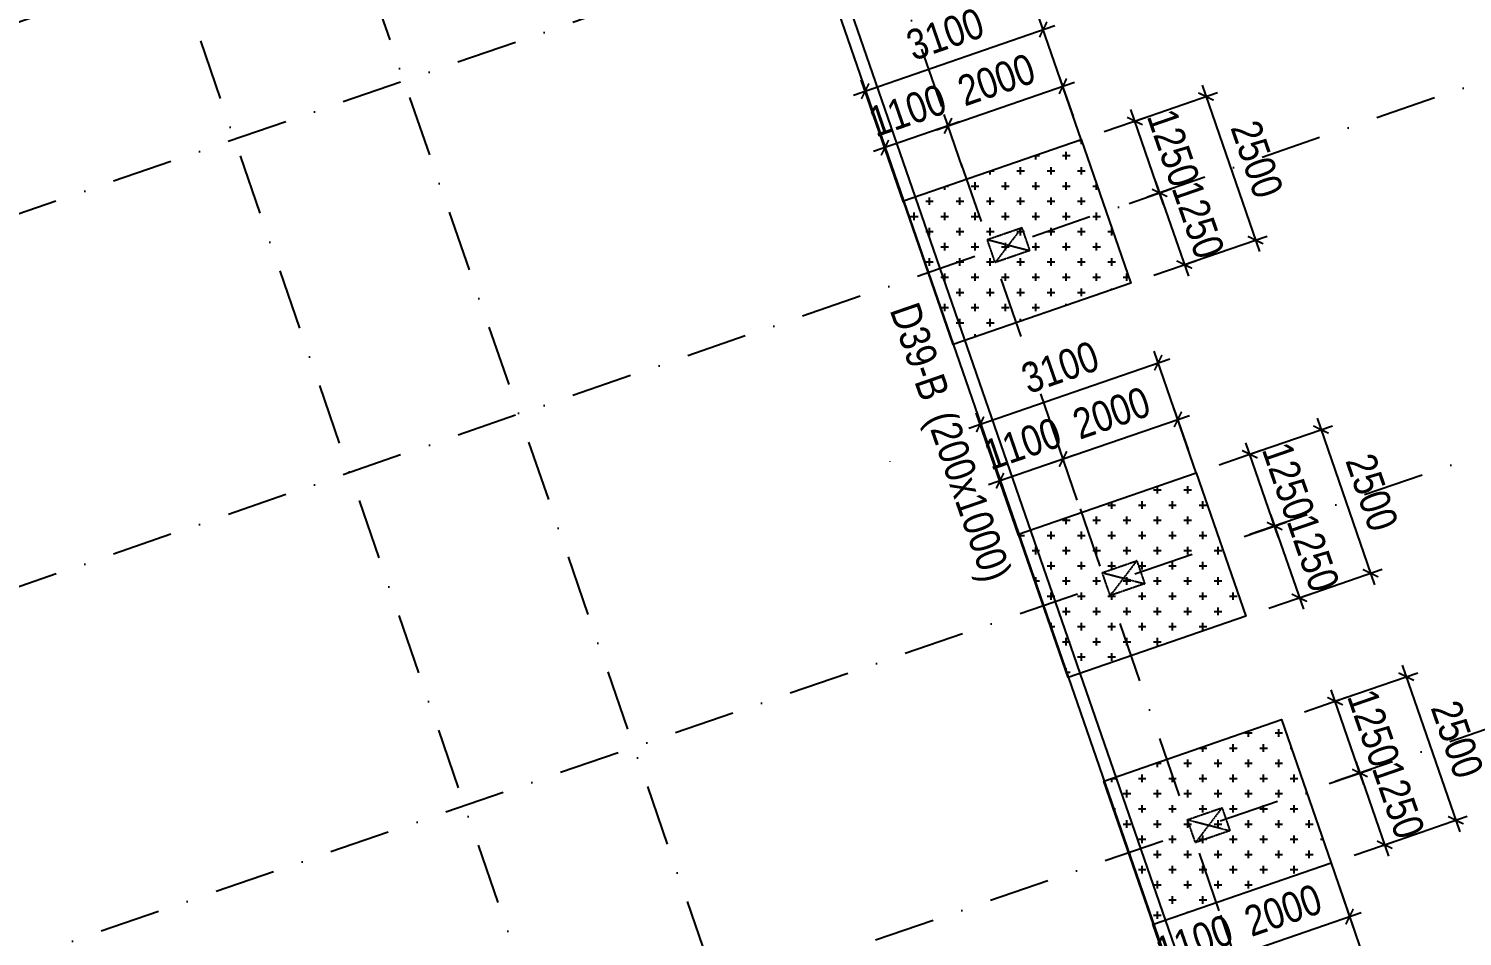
# Model space of a CAD drawing. Header units: millimetres. Extents: x -159515 to 1327256, y -225156 to 138737.
# Drawn here: x 1028860 to 1052458, y -25434 to -10497 of the extents above; entities that cross this region are included whole.
import ezdxf
from ezdxf.enums import TextEntityAlignment as Align

# ---------------------------------------------------------------- set-up
doc = ezdxf.new("R2010")
doc.units = ezdxf.units.MM
doc.header["$MEASUREMENT"] = 0
for name, pattern in [('DASHDOT', [1, 0.5, -0.25, 0, -0.25]), ('DASHED', [4.5, 3, -1.5]), ('ST_MBDV Cot vach 220805$0$HIDDEN', [0.375, 0.25, -0.125])]:
    doc.linetypes.add(name, pattern=pattern)
for name, color, linetype in [('ccu11-Khuat', 9, 'DASHED'), ('ccu12-Text', 31, 'Continuous'), ('KC2-DIM', 251, 'Continuous'), ('KC2-HATCH', 252, 'Continuous'), ('KT-Luoi truc South Tower', 8, 'DASHDOT'), ('ST_MBDV Cot vach 220805$0$AUDIT_I_220805193045-5', 6, 'Continuous')]:
    doc.layers.add(name, color=color, linetype=linetype)
doc.layers.add('ccu12-Tencaukien', color=9, linetype='Continuous', lineweight=15)
doc.layers.add('KT-Kich thuoc', color=159, linetype='Continuous', lineweight=18)
doc.styles.add('Arial Narrow', font='ARIALN.TTF')
doc.dimstyles.new('ccu12-200', dxfattribs={"dimscale": 200, "dimtxt": 2.5, "dimasz": 1, "dimexe": 1, "dimexo": 2, "dimgap": 1, "dimtad": 1, "dimdec": 0, "dimrnd": 5, "dimdsep": 46, "dimtxsty": 'Arial Narrow', "dimblk": 'ARCHTICK', "dimcen": -1, "dimdle": 1, "dimclrd": 256, "dimclre": 256, "dimclrt": 3, "dimadec": 0, "dimazin": 2, "dimtfac": 0.1, "dimtdec": 0, "dimtmove": 0, "dimatfit": 1, "dimldrblk": 'ARCHTICK', "dimfxl": 1, "dimtvp": 0.833333, "dimtolj": 1, "dimtzin": 12, "dimarcsym": 0})
pattern_1 = [(0, (-876875.3, 22163.94), (250, 250), [125, -375]), (90, (-876812.8, 22101.44), (-250, 250), [125, -375])]

# ---------------------------------------------------------------- blocks, each defined once
blk = doc.blocks.new('Asix South Tower')
at = {"layer": 'KT-Luoi truc South Tower', "ltscale": 2000}
for p, q in [((-72397.8, 60940.8), (-54232.5, 8325.6)), ((-80172.4, 58256.6), (-62007.1, 5641.4)), ((-82960.9, 57293.9), (-64795.6, 4678.7)), ((-37736.8, 39354.3), (-105450.5, 15976.2)), ((-37735.1, 33218.9), (-103274.2, 10591.7)), ((-47391.3, 23749.2), (-101381.4, 5109.2)), ((-45988, 19684.6), (-99978.1, 1044.6))]:
    blk.add_line(p, q, dxfattribs=at)
blk = doc.blocks.new('*U192')
at = {"layer": 'ccu12-Tencaukien', "color": 8, "ltscale": 10000}
blk.add_line((361, -155), (354, -155), dxfattribs=at)
at = {"layer": 'ccu12-Text', "color": 2, "style": 'Arial Narrow', "width": 0.8}
blk.add_attdef('SH', text='', height=300, dxfattribs=at).set_placement((276, 6), align=Align.BOTTOM_RIGHT)
at = {"layer": 'ccu12-Text', "color": 31, "style": 'Arial Narrow', "width": 0.8}
for tag, p in [('(', (508, -75)), (')', (963, -75)), ('KT', (633, -75))]:
    blk.add_attdef(tag, text='', height=250, dxfattribs=at).set_placement(p, align=Align.BOTTOM_LEFT)
blk = doc.blocks.new('*U456')
at = {"color": 6, "linetype": 'ST_MBDV Cot vach 220805$0$HIDDEN', "ltscale": 10}
for p, q in [((-75, 125), (-475, -475)), ((-75, -475), (-475, 125))]:
    blk.add_line(p, q, dxfattribs=at)
blk.add_lwpolyline([(-475, -475), (-75, -475), (-75, 125), (-475, 125)], close=True, dxfattribs=at)
blk = doc.blocks.new('*U488')
at = {"color": 6, "linetype": 'ST_MBDV Cot vach 220805$0$HIDDEN', "ltscale": 10}
for p, q in [((-75, 125), (-475, -475)), ((-75, -475), (-475, 125))]:
    blk.add_line(p, q, dxfattribs=at)
blk.add_lwpolyline([(-475, -475), (-75, -475), (-75, 125), (-475, 125)], close=True, dxfattribs=at)
blk = doc.blocks.new('*U489')
at = {"color": 6, "linetype": 'ST_MBDV Cot vach 220805$0$HIDDEN', "ltscale": 10}
for p, q in [((-75, 125), (-475, -475)), ((-75, -475), (-475, 125))]:
    blk.add_line(p, q, dxfattribs=at)
blk.add_lwpolyline([(-475, -475), (-75, -475), (-75, 125), (-475, 125)], close=True, dxfattribs=at)
blk = doc.blocks.new('MBCV-T39')
at = {"layer": 'ST_MBDV Cot vach 220805$0$AUDIT_I_220805193045-5', "linetype": 'ByBlock', "xscale": -0.9999999999999996, "rotation": 289.0471379532163}
for name, p in [('*U456', (-46522, -1177, 0)), ('*U488', (-44629, -6659, 0)), ('*U489', (-43226, -10724, 0))]:
    blk.add_blockref(name, p, dxfattribs=at)
blk = doc.blocks.new('mbkc-t39')
at = {"layer": 'KC2-HATCH'}
h = blk.add_hatch(dxfattribs=at)
h.set_pattern_fill('CROSS', color=256, scale=1000)
h.set_pattern_definition(pattern_1)
edge = h.paths.add_edge_path()
edge.add_line((-17709, 6469), (-18525, 8833))
edge.add_line((-18525, 8833), (-15599, 9843))
edge.add_line((-15599, 9843), (-14783, 7480))
edge.add_line((-14783, 7480), (-17708, 6470))
h = blk.add_hatch(dxfattribs=at)
h.set_pattern_fill('CROSS', color=256, scale=1000)
h.set_pattern_definition(pattern_1)
edge = h.paths.add_edge_path()
edge.add_line((-15816, 987), (-16632, 3350))
edge.add_line((-16632, 3350), (-13706, 4360))
edge.add_line((-13706, 4360), (-12890, 1997))
edge.add_line((-12890, 1997), (-15815, 987))
h = blk.add_hatch(dxfattribs=at)
h.set_pattern_fill('CROSS', color=256, scale=1000)
h.set_pattern_definition(pattern_1)
edge = h.paths.add_edge_path()
edge.add_line((-14413, -3078), (-15228, -714))
edge.add_line((-15228, -714), (-12303, 296))
edge.add_line((-12303, 296), (-11487, -2067))
edge.add_line((-11487, -2067), (-14411, -3077))
at = {"elevation": 0}
for points in [[(-26286, 27544), (-26287, 27544), (-28875, 34908, 0.338337), (-32749, 36444), (-62185, 26289, 0.459457), (-64225, 21139), (-55456, 6813, 0.279689), (-50490, 5781), (-27772, 13619, 0.204279), (-27706, 13740), (-27482, 14770, -0.275412), (-26755, 15571), (-22342, 17089, -0.414195), (-21181, 16524), (-12852, -7567, 0.319754), (-8032, -11000), (37106, -11000, 0.36531), (42072, -6689, 0.102434), (42063, -5068), (39621, 6403, 0.132611), (38155, 9202, 0.066499), (37024, 10116, 0.137615), (34943, 10700), (9300, 10700)], [(-26221, 27355), (-26409, 27290), (-29057, 34822, 0.336124), (-32689, 36253), (-62119, 26100, 0.458894), (-64051, 21238), (-55300, 6941, 0.278184), (-50556, 5970), (-27901, 13786), (-27678, 14811, -0.274307), (-26816, 15761), (-22407, 17278, -0.414153), (-20992, 16589), (-12663, -7501, 0.319754), (-8032, -10800), (37104, -10800, 0.365478), (41875, -6654, 0.102721), (41867, -5109), (39426, 6361, 0.13252), (38009, 9065, 0.066443), (36920, 9945, 0.137615), (34943, 10500), (9300, 10500)], [(-53502, 5908, 0.161195), (-50556, 5970), (-27901, 13786), (-27678, 14811, -0.274307), (-26816, 15761), (-22407, 17278, -0.414153), (-20992, 16589), (-12663, -7501, 0.319754), (-8032, -10800), (37104, -10800, 0.151467), (39864, -9900)]]:
    blk.add_lwpolyline(points, format="xyb", dxfattribs=at)
for points in [[(-17709, 6469), (-18525, 8833), (-15599, 9843), (-14783, 7480), (-17708, 6470)], [(-15816, 987), (-16632, 3350), (-13706, 4360), (-12890, 1997), (-15815, 987)], [(-14413, -3078), (-15228, -714), (-12303, 296), (-11487, -2067), (-14411, -3077)]]:
    blk.add_lwpolyline(points, dxfattribs=at)
at = {"layer": 'ccu11-Khuat'}
blk.add_blockref('MBCV-T39', (29800, 9600, 0), dxfattribs=at)
blk = doc.blocks.new('_ArchTick')
at = {"color": 0, "const_width": 0.15}
blk.add_lwpolyline([(-0.5, -0.5), (0.5, 0.5)], dxfattribs=at)
blk = doc.blocks.new('*D678')
at = {"layer": 'Defpoints', "color": 0, "transparency": 16777216}
for p in [(1042954, -12455), (1044356, -13151), (1043317, -13508)]:
    blk.add_point(p, dxfattribs=at)
at = {"layer": 'KC2-DIM', "lineweight": -2, "transparency": 16777216}
for p, q in [((1044183, -12032), (1042765, -12520)), ((1044226, -12773), (1043928, -11908)), ((1043187, -13130), (1042889, -12266))]:
    blk.add_line(p, q, dxfattribs=at)
at = {"layer": 'KC2-DIM', "lineweight": -2, "transparency": 16777216, "xscale": 200, "yscale": 200, "zscale": 200}
for p, rotation in [((1043994, -12097), 18.98735110734361), ((1042954, -12455), 198.9873511073436)]:
    blk.add_blockref('_ArchTick', p, dxfattribs=dict(at, rotation=rotation))
at = {"layer": 'KC2-DIM', "color": 3, "transparency": 16777216, "insert": (1043326, -11845), "char_height": 500, "attachment_point": 5, "rotation": 18.9874, "style": 'Arial Narrow'}
blk.add_mtext('\\A1;1100', dxfattribs=at)
blk = doc.blocks.new('*D679')
at = {"layer": 'Defpoints', "color": 0, "transparency": 16777216}
for p in [(1045883, -11443), (1046186, -12321, 0), (1044295, -12974, 0)]:
    blk.add_point(p, dxfattribs=at)
at = {"layer": 'KC2-DIM', "lineweight": -2, "transparency": 16777216}
for p, q in [((1046056, -11943), (1045818, -11254)), ((1043803, -12161), (1046072, -11378)), ((1044165, -12596), (1043927, -11907))]:
    blk.add_line(p, q, dxfattribs=at)
at = {"layer": 'KC2-DIM', "lineweight": -2, "transparency": 16777216, "xscale": 200, "yscale": 200, "zscale": 200}
for p, rotation in [((1045883, -11443), 19.047137953219), ((1043992, -12096), 199.047137953219)]:
    blk.add_blockref('_ArchTick', p, dxfattribs=dict(at, rotation=rotation))
at = {"layer": 'KC2-DIM', "color": 3, "transparency": 16777216, "insert": (1044789, -11339), "char_height": 500, "attachment_point": 5, "rotation": 19.0471, "style": 'Arial Narrow'}
blk.add_mtext('\\A1;2000', dxfattribs=at)
blk = doc.blocks.new('*D680')
at = {"layer": 'Defpoints', "color": 0, "transparency": 16777216}
for p in [(1045559, -10511), (1046322, -12715, 0), (1043391, -13729)]:
    blk.add_point(p, dxfattribs=at)
at = {"layer": 'KC2-DIM', "lineweight": -2, "transparency": 16777216}
for p, q in [((1046191, -12337), (1045494, -10322)), ((1042439, -11591), (1045748, -10446)), ((1043260, -13351), (1042563, -11336))]:
    blk.add_line(p, q, dxfattribs=at)
at = {"layer": 'KC2-DIM', "lineweight": -2, "transparency": 16777216, "xscale": 200, "yscale": 200, "zscale": 200}
for p, rotation in [((1045559, -10511), 19.08885766395436), ((1042628, -11525), 199.0888576639544)]:
    blk.add_blockref('_ArchTick', p, dxfattribs=dict(at, rotation=rotation))
at = {"layer": 'KC2-DIM', "color": 3, "transparency": 16777216, "insert": (1043945, -10588), "char_height": 500, "attachment_point": 5, "rotation": 19.0889, "style": 'Arial Narrow'}
blk.add_mtext('\\A1;3100', dxfattribs=at)
blk = doc.blocks.new('*D681')
at = {"layer": 'Defpoints', "color": 0, "transparency": 16777216}
for p in [(1047067, -12017), (1046186, -12321, 0), (1046594, -13503, 0)]:
    blk.add_point(p, dxfattribs=at)
at = {"layer": 'KC2-DIM', "lineweight": -2, "transparency": 16777216}
for p, q in [((1046564, -12191), (1047256, -11952)), ((1047540, -13388), (1047001, -11828)), ((1046972, -13372), (1047664, -13134))]:
    blk.add_line(p, q, dxfattribs=at)
at = {"layer": 'KC2-DIM', "lineweight": -2, "transparency": 16777216, "xscale": 200, "yscale": 200, "zscale": 200}
for p, rotation in [((1047067, -12017), 109.0471379532193), ((1047475, -13199), 289.0471379532193)]:
    blk.add_blockref('_ArchTick', p, dxfattribs=dict(at, rotation=rotation))
at = {"layer": 'KC2-DIM', "color": 3, "transparency": 16777216, "insert": (1047701, -12459), "char_height": 500, "attachment_point": 5, "rotation": 289.0471, "style": 'Arial Narrow'}
blk.add_mtext('\\A1;1250', dxfattribs=at)
blk = doc.blocks.new('*D682')
at = {"layer": 'Defpoints', "color": 0, "transparency": 16777216}
for p in [(1046594, -13503, 0), (1047882, -14380), (1047002, -14684, 0)]:
    blk.add_point(p, dxfattribs=at)
at = {"layer": 'KC2-DIM', "lineweight": -2, "transparency": 16777216}
for p, q in [((1046972, -13373), (1047664, -13134)), ((1047409, -13010), (1047948, -14569)), ((1047380, -14554), (1048072, -14315))]:
    blk.add_line(p, q, dxfattribs=at)
at = {"layer": 'KC2-DIM', "lineweight": -2, "transparency": 16777216, "xscale": 200, "yscale": 200, "zscale": 200}
for p, rotation in [((1047475, -13199), 109.0471379532176), ((1047882, -14380), 289.0471379532175)]:
    blk.add_blockref('_ArchTick', p, dxfattribs=dict(at, rotation=rotation))
at = {"layer": 'KC2-DIM', "color": 3, "transparency": 16777216, "insert": (1048109, -13641), "char_height": 500, "attachment_point": 5, "rotation": 289.0471, "style": 'Arial Narrow'}
blk.add_mtext('\\A1;1250', dxfattribs=at)
blk = doc.blocks.new('*D683')
at = {"layer": 'Defpoints', "color": 0, "transparency": 16777216}
for p in [(1046657, -12159), (1049054, -13976), (1047473, -14522)]:
    blk.add_point(p, dxfattribs=at)
at = {"layer": 'KC2-DIM', "lineweight": -2, "transparency": 16777216}
for p, q in [((1047035, -12028), (1048427, -11547)), ((1048173, -11424), (1049119, -14165)), ((1047851, -14391), (1049243, -13911))]:
    blk.add_line(p, q, dxfattribs=at)
at = {"layer": 'KC2-DIM', "lineweight": -2, "transparency": 16777216, "xscale": 200, "yscale": 200, "zscale": 200}
for p, rotation in [((1048238, -11613), 109.0471379532164), ((1049054, -13976), 289.0471379532164)]:
    blk.add_blockref('_ArchTick', p, dxfattribs=dict(at, rotation=rotation))
at = {"layer": 'KC2-DIM', "color": 3, "transparency": 16777216, "insert": (1049077, -12646), "char_height": 500, "attachment_point": 5, "rotation": 289.0471, "style": 'Arial Narrow'}
blk.add_mtext('\\A1;2500', dxfattribs=at)
blk = doc.blocks.new('*D684')
at = {"layer": 'Defpoints', "color": 0, "transparency": 16777216}
for p in [(1044847, -17937), (1046249, -18633), (1045210, -18991)]:
    blk.add_point(p, dxfattribs=at)
at = {"layer": 'KC2-DIM', "lineweight": -2, "transparency": 16777216}
for p, q in [((1046119, -18255), (1045821, -17390)), ((1046075, -17514), (1044658, -18002)), ((1045079, -18613), (1044782, -17748))]:
    blk.add_line(p, q, dxfattribs=at)
at = {"layer": 'KC2-DIM', "lineweight": -2, "transparency": 16777216, "xscale": 200, "yscale": 200, "zscale": 200}
for p, rotation in [((1045886, -17579), 18.98735110734361), ((1044847, -17937), 198.9873511073436)]:
    blk.add_blockref('_ArchTick', p, dxfattribs=dict(at, rotation=rotation))
at = {"layer": 'KC2-DIM', "color": 3, "transparency": 16777216, "insert": (1045219, -17328), "char_height": 500, "attachment_point": 5, "rotation": 18.9874, "style": 'Arial Narrow'}
blk.add_mtext('\\A1;1100', dxfattribs=at)
blk = doc.blocks.new('*D685')
at = {"layer": 'Defpoints', "color": 0, "transparency": 16777216}
for p in [(1047776, -16926), (1048079, -17804, 0), (1046188, -18457, 0)]:
    blk.add_point(p, dxfattribs=at)
at = {"layer": 'KC2-DIM', "lineweight": -2, "transparency": 16777216}
for p, q in [((1047948, -17426), (1047710, -16737)), ((1045696, -17644), (1047965, -16860)), ((1046057, -18078), (1045820, -17389))]:
    blk.add_line(p, q, dxfattribs=at)
at = {"layer": 'KC2-DIM', "lineweight": -2, "transparency": 16777216, "xscale": 200, "yscale": 200, "zscale": 200}
for p, rotation in [((1047776, -16926), 19.04713795321906), ((1045885, -17578), 199.047137953219)]:
    blk.add_blockref('_ArchTick', p, dxfattribs=dict(at, rotation=rotation))
at = {"layer": 'KC2-DIM', "color": 3, "transparency": 16777216, "insert": (1046682, -16822), "char_height": 500, "attachment_point": 5, "rotation": 19.0471, "style": 'Arial Narrow'}
blk.add_mtext('\\A1;2000', dxfattribs=at)
blk = doc.blocks.new('*D686')
at = {"layer": 'Defpoints', "color": 0, "transparency": 16777216}
for p in [(1047452, -15993), (1048215, -18198, 0), (1045284, -19212)]:
    blk.add_point(p, dxfattribs=at)
at = {"layer": 'KC2-DIM', "lineweight": -2, "transparency": 16777216}
for p, q in [((1048084, -17820), (1047387, -15804)), ((1044332, -17073), (1047641, -15928)), ((1045153, -18834), (1044456, -16819))]:
    blk.add_line(p, q, dxfattribs=at)
at = {"layer": 'KC2-DIM', "lineweight": -2, "transparency": 16777216, "xscale": 200, "yscale": 200, "zscale": 200}
for p, rotation in [((1047452, -15993), 19.08885766395436), ((1044521, -17008), 199.0888576639544)]:
    blk.add_blockref('_ArchTick', p, dxfattribs=dict(at, rotation=rotation))
at = {"layer": 'KC2-DIM', "color": 3, "transparency": 16777216, "insert": (1045838, -16070), "char_height": 500, "attachment_point": 5, "rotation": 19.0889, "style": 'Arial Narrow'}
blk.add_mtext('\\A1;3100', dxfattribs=at)
blk = doc.blocks.new('*D687')
at = {"layer": 'Defpoints', "color": 0, "transparency": 16777216}
for p in [(1048959, -17500), (1048079, -17804, 0), (1048487, -18985, 0)]:
    blk.add_point(p, dxfattribs=at)
at = {"layer": 'KC2-DIM', "lineweight": -2, "transparency": 16777216}
for p, q in [((1048457, -17673), (1049148, -17434)), ((1049433, -18870), (1048894, -17311)), ((1048865, -18855), (1049556, -18616))]:
    blk.add_line(p, q, dxfattribs=at)
at = {"layer": 'KC2-DIM', "lineweight": -2, "transparency": 16777216, "xscale": 200, "yscale": 200, "zscale": 200}
for p, rotation in [((1048959, -17500), 109.0471379532193), ((1049367, -18681), 289.0471379532193)]:
    blk.add_blockref('_ArchTick', p, dxfattribs=dict(at, rotation=rotation))
at = {"layer": 'KC2-DIM', "color": 3, "transparency": 16777216, "insert": (1049594, -17942), "char_height": 500, "attachment_point": 5, "rotation": 289.0471, "style": 'Arial Narrow'}
blk.add_mtext('\\A1;1250', dxfattribs=at)
blk = doc.blocks.new('*D688')
at = {"layer": 'Defpoints', "color": 0, "transparency": 16777216}
for p in [(1048487, -18986, 0), (1049775, -19863), (1048895, -20167, 0)]:
    blk.add_point(p, dxfattribs=at)
at = {"layer": 'KC2-DIM', "lineweight": -2, "transparency": 16777216}
for p, q in [((1048865, -18855), (1049557, -18617)), ((1049302, -18493), (1049841, -20052)), ((1049273, -20036), (1049964, -19798))]:
    blk.add_line(p, q, dxfattribs=at)
at = {"layer": 'KC2-DIM', "lineweight": -2, "transparency": 16777216, "xscale": 200, "yscale": 200, "zscale": 200}
for p, rotation in [((1049368, -18682), 109.0471379532176), ((1049775, -19863), 289.0471379532177)]:
    blk.add_blockref('_ArchTick', p, dxfattribs=dict(at, rotation=rotation))
at = {"layer": 'KC2-DIM', "color": 3, "transparency": 16777216, "insert": (1050002, -19124), "char_height": 500, "attachment_point": 5, "rotation": 289.0471, "style": 'Arial Narrow'}
blk.add_mtext('\\A1;1250', dxfattribs=at)
blk = doc.blocks.new('*D689')
at = {"layer": 'Defpoints', "color": 0, "transparency": 16777216}
for p in [(1048550, -17641), (1050947, -19458), (1049366, -20004)]:
    blk.add_point(p, dxfattribs=at)
at = {"layer": 'KC2-DIM', "lineweight": -2, "transparency": 16777216}
for p, q in [((1050066, -16906), (1051012, -19647)), ((1048928, -17511), (1050320, -17030)), ((1049744, -19874), (1051136, -19393))]:
    blk.add_line(p, q, dxfattribs=at)
at = {"layer": 'KC2-DIM', "lineweight": -2, "transparency": 16777216, "xscale": 200, "yscale": 200, "zscale": 200}
for p, rotation in [((1050131, -17095), 109.0471379532164), ((1050947, -19458), 289.0471379532164)]:
    blk.add_blockref('_ArchTick', p, dxfattribs=dict(at, rotation=rotation))
at = {"layer": 'KC2-DIM', "color": 3, "transparency": 16777216, "insert": (1050969, -18128), "char_height": 500, "attachment_point": 5, "rotation": 289.0471, "style": 'Arial Narrow'}
blk.add_mtext('\\A1;2500', dxfattribs=at)
blk = doc.blocks.new('*D690')
at = {"layer": 'Defpoints', "color": 0, "transparency": 16777216}
for p in [(1050363, -21564), (1049482, -21868, 0), (1049890, -23050, 0)]:
    blk.add_point(p, dxfattribs=at)
at = {"layer": 'KC2-DIM', "lineweight": -2, "transparency": 16777216}
for p, q in [((1050836, -22935), (1050297, -21375)), ((1049860, -21738), (1050552, -21499)), ((1050268, -22919), (1050960, -22681))]:
    blk.add_line(p, q, dxfattribs=at)
at = {"layer": 'KC2-DIM', "lineweight": -2, "transparency": 16777216, "xscale": 200, "yscale": 200, "zscale": 200}
for p, rotation in [((1050363, -21564), 109.0471379532143), ((1050771, -22746), 289.0471379532143)]:
    blk.add_blockref('_ArchTick', p, dxfattribs=dict(at, rotation=rotation))
at = {"layer": 'KC2-DIM', "color": 3, "transparency": 16777216, "insert": (1050997, -22007), "char_height": 500, "attachment_point": 5, "rotation": 289.0471, "style": 'Arial Narrow'}
blk.add_mtext('\\A1;1250', dxfattribs=at)
blk = doc.blocks.new('*D691')
at = {"layer": 'Defpoints', "color": 0, "transparency": 16777216}
for p in [(1049890, -23050, 0), (1051179, -23927), (1050298, -24231, 0)]:
    blk.add_point(p, dxfattribs=at)
at = {"layer": 'KC2-DIM', "lineweight": -2, "transparency": 16777216}
for p, q in [((1050706, -22557), (1051244, -24116)), ((1050268, -22920), (1050960, -22681)), ((1050676, -24101), (1051368, -23862))]:
    blk.add_line(p, q, dxfattribs=at)
at = {"layer": 'KC2-DIM', "lineweight": -2, "transparency": 16777216, "xscale": 200, "yscale": 200, "zscale": 200}
for p, rotation in [((1050771, -22746), 109.0471379532075), ((1051179, -23927), 289.0471379532075)]:
    blk.add_blockref('_ArchTick', p, dxfattribs=dict(at, rotation=rotation))
at = {"layer": 'KC2-DIM', "color": 3, "transparency": 16777216, "insert": (1051405, -23188), "char_height": 500, "attachment_point": 5, "rotation": 289.0471, "style": 'Arial Narrow'}
blk.add_mtext('\\A1;1250', dxfattribs=at)
blk = doc.blocks.new('*D692')
at = {"layer": 'Defpoints', "color": 0, "transparency": 16777216}
for p in [(1049953, -21706), (1052350, -23523), (1050769, -24069)]:
    blk.add_point(p, dxfattribs=at)
at = {"layer": 'KC2-DIM', "lineweight": -2, "transparency": 16777216}
for p, q in [((1051469, -20971), (1052415, -23712)), ((1050331, -21575), (1051723, -21095)), ((1051147, -23938), (1052539, -23458))]:
    blk.add_line(p, q, dxfattribs=at)
at = {"layer": 'KC2-DIM', "lineweight": -2, "transparency": 16777216, "xscale": 200, "yscale": 200, "zscale": 200}
for p, rotation in [((1051534, -21160), 109.0471379532189), ((1052350, -23523), 289.0471379532189)]:
    blk.add_blockref('_ArchTick', p, dxfattribs=dict(at, rotation=rotation))
at = {"layer": 'KC2-DIM', "color": 3, "transparency": 16777216, "insert": (1052373, -22193), "char_height": 500, "attachment_point": 5, "rotation": 289.0471, "style": 'Arial Narrow'}
blk.add_mtext('\\A1;2500', dxfattribs=at)
blk = doc.blocks.new('*D693')
at = {"layer": 'Defpoints', "color": 0, "transparency": 16777216}
for p in [(1048346, -24708), (1047307, -25067), (1047672, -26121)]:
    blk.add_point(p, dxfattribs=at)
at = {"layer": 'KC2-DIM', "lineweight": -2, "transparency": 16777216}
for p, q in [((1048477, -25086), (1048776, -25950)), ((1047438, -25445), (1047738, -26310)), ((1048900, -25695), (1047483, -26186))]:
    blk.add_line(p, q, dxfattribs=at)
at = {"layer": 'KC2-DIM', "lineweight": -2, "transparency": 16777216, "xscale": 200, "yscale": 200, "zscale": 200}
for p, rotation in [((1048711, -25761), 19.10692479909545), ((1047672, -26121), 199.1069247990954)]:
    blk.add_blockref('_ArchTick', p, dxfattribs=dict(at, rotation=rotation))
at = {"layer": 'KC2-DIM', "color": 3, "transparency": 16777216, "insert": (1048043, -25510), "char_height": 500, "attachment_point": 5, "rotation": 19.1069, "style": 'Arial Narrow'}
blk.add_mtext('\\A1;1100', dxfattribs=at)
blk = doc.blocks.new('*D694')
at = {"layer": 'Defpoints', "color": 0, "transparency": 16777216}
for p in [(1050298, -24232, 0), (1048407, -24884, 0), (1050601, -25110)]:
    blk.add_point(p, dxfattribs=at)
at = {"layer": 'KC2-DIM', "lineweight": -2, "transparency": 16777216}
for p, q in [((1050429, -24610), (1050666, -25299)), ((1048521, -25828), (1050790, -25044)), ((1048538, -25262), (1048776, -25952))]:
    blk.add_line(p, q, dxfattribs=at)
at = {"layer": 'KC2-DIM', "lineweight": -2, "transparency": 16777216, "xscale": 200, "yscale": 200, "zscale": 200}
for p, rotation in [((1050601, -25110), 19.04713795321944), ((1048710, -25762), 199.0471379532194)]:
    blk.add_blockref('_ArchTick', p, dxfattribs=dict(at, rotation=rotation))
at = {"layer": 'KC2-DIM', "color": 3, "transparency": 16777216, "insert": (1049507, -25006), "char_height": 500, "attachment_point": 5, "rotation": 19.0471, "style": 'Arial Narrow'}
blk.add_mtext('\\A1;2000', dxfattribs=at)
blk = doc.blocks.new('*D695')
at = {"layer": 'Defpoints', "color": 0, "transparency": 16777216}
for p in [(1050162, -23838, 0), (1047230, -24848), (1050922, -26043)]:
    blk.add_point(p, dxfattribs=at)
at = {"layer": 'KC2-DIM', "lineweight": -2, "transparency": 16777216}
for p, q in [((1050292, -24216), (1050987, -26232)), ((1047360, -25226), (1048054, -27242)), ((1047800, -27118), (1051111, -25978))]:
    blk.add_line(p, q, dxfattribs=at)
at = {"layer": 'KC2-DIM', "lineweight": -2, "transparency": 16777216, "xscale": 200, "yscale": 200, "zscale": 200}
for p, rotation in [((1050922, -26043), 19.00541824248588), ((1047989, -27053), 199.0054182424859)]:
    blk.add_blockref('_ArchTick', p, dxfattribs=dict(at, rotation=rotation))
at = {"layer": 'KC2-DIM', "color": 3, "transparency": 16777216, "insert": (1049307, -26117), "char_height": 500, "attachment_point": 5, "rotation": 19.0054, "style": 'Arial Narrow'}
blk.add_mtext('\\A1;3100', dxfattribs=at)

msp = doc.modelspace()

# ---------------------------------------------------------------- block references
msp.add_blockref('mbkc-t39', (1061785, -22163.9, 0))
at = {"layer": 'ccu12-Tencaukien', "extrusion": (-7.82743e-07, -7.3493e-07, 1)}
ref = msp.add_blockref('*U192', (1043334.9, -16977.8, -0.8), dxfattribs=dict(at, xscale=1.815893337873055, yscale=1.815893337873055, zscale=1.815893337873055, rotation=268.6094466265519))
ref.add_attrib('KT', '(200x1000)', dxfattribs={"color": 31, "extrusion": (-7.82743e-07, -7.3493e-07, 1), "height": 500, "rotation": 289.07251, "style": 'Arial Narrow'}).set_placement((1043491.2, -16951.1, -0.8), align=Align.BOTTOM_LEFT)
ref.add_attrib('SH', 'D39-B', dxfattribs={"color": 2, "extrusion": (-7.82743e-07, -7.3493e-07, 1), "height": 500, "rotation": 289.07251, "style": 'Arial Narrow'}).set_placement((1043416.2, -16707.3, -0.8), align=Align.BOTTOM_RIGHT)
at = {"layer": 'KT-Kich thuoc'}
msp.add_blockref('Asix South Tower', (1104857.6, -39634.4), dxfattribs=at)

# ---------------------------------------------------------------- dimensions: what is measured, and where the dimension line sits
at = {"layer": 'KC2-DIM'}
for p1, p2, distance, picture, middle in [((1043391.1, -13729.3, 0), (1046322, -12715.1, 0), 2332.3, '*D680', (1043944.9, -10587.9, 0)), ((1044295.2, -12974.1, 0), (1046186.1, -12321.3, 0), 929, '*D679', (1044788.9, -11339.2, 0)), ((1046657, -12158.7, 0), (1047472.9, -14521.8, 0), 1672.8, '*D683', (1049076.6, -12645.7, 0)), ((1045284, -19211.8, 0), (1048214.8, -18197.5, 0), 2332.3, '*D686', (1045837.8, -16070.3, 0)), ((1046188, -18456.6, 0), (1048078.9, -17803.7, 0), 929, '*D685', (1046681.7, -16821.6, 0)), ((1048549.8, -17641.1, 0), (1049365.7, -20004.3, 0), 1672.8, '*D689', (1050969.4, -18128.2, 0)), ((1049953.1, -21705.7, 0), (1050769, -24068.8, 0), 1672.8, '*D692', (1052372.6, -22192.8, 0)), ((1047229.8, -24847.7, 0), (1050162.1, -23837.7, 0), -2332.3, '*D695', (1049307.2, -26117.4, 0)), ((1048407.2, -24884.4, 0), (1050298, -24231.5, 0), -929, '*D694', (1049507.2, -25005.7, 0))]:
    dim = msp.add_aligned_dim(p1=p1, p2=p2, distance=distance, dimstyle='ccu12-200', dxfattribs=at)
    dim.commit()
    dim.dimension.update_dxf_attribs({"geometry": picture, "text_midpoint": middle})
for base, p1, p2, angle, picture, middle in [((1042954.2, -12454.6, 0), (1044356.2, -13150.8, 0), (1043316.8, -13508.5, 0), 198.98735, '*D678', (1043473.9, -12275.8, 0)), ((1047066.6, -12017.3, 0), (1046594, -13502.8, 0), (1046186.1, -12321.3, 0), 109.04714, '*D681', (1047270.6, -12608.1, 0)), ((1047882.5, -14380.4, 0), (1046594.2, -13503.3, 0), (1047001.9, -14684.4, 0), 289.04714, '*D682', (1047678.6, -13789.9, 0)), ((1044847, -17937.1, 0), (1046249, -18633.3, 0), (1045209.6, -18990.9, 0), 198.98735, '*D684', (1045366.7, -17758.3, 0)), ((1048959.4, -17499.7, 0), (1048486.8, -18985.3, 0), (1048078.9, -17803.7, 0), 109.04714, '*D687', (1049163.4, -18090.5, 0)), ((1049775.3, -19862.9, 0), (1048487, -18985.8, 0), (1048894.7, -20166.9, 0), 289.04714, '*D688', (1049571.4, -19272.3, 0)), ((1050362.7, -21564.3, 0), (1049890.1, -23049.9, 0), (1049482.2, -21868.3, 0), 109.04714, '*D690', (1050566.7, -22155.1, 0)), ((1051178.6, -23927.4, 0), (1049890.3, -23050.4, 0), (1050298, -24231.4, 0), 289.04714, '*D691', (1050974.7, -23336.9, 0)), ((1047672.3, -26120.5, 0), (1048346.1, -24707.6, 0), (1047307.5, -25067.4, 0), 199.10692, '*D693', (1048191.6, -25940.6, 0))]:
    dim = msp.add_linear_dim(base=base, p1=p1, p2=p2, angle=angle, dimstyle='ccu12-200', dxfattribs=at)
    dim.commit()
    dim.dimension.update_dxf_attribs({"geometry": picture, "text_midpoint": middle, "dimtype": 161})

doc.saveas('drawing.dxf')
